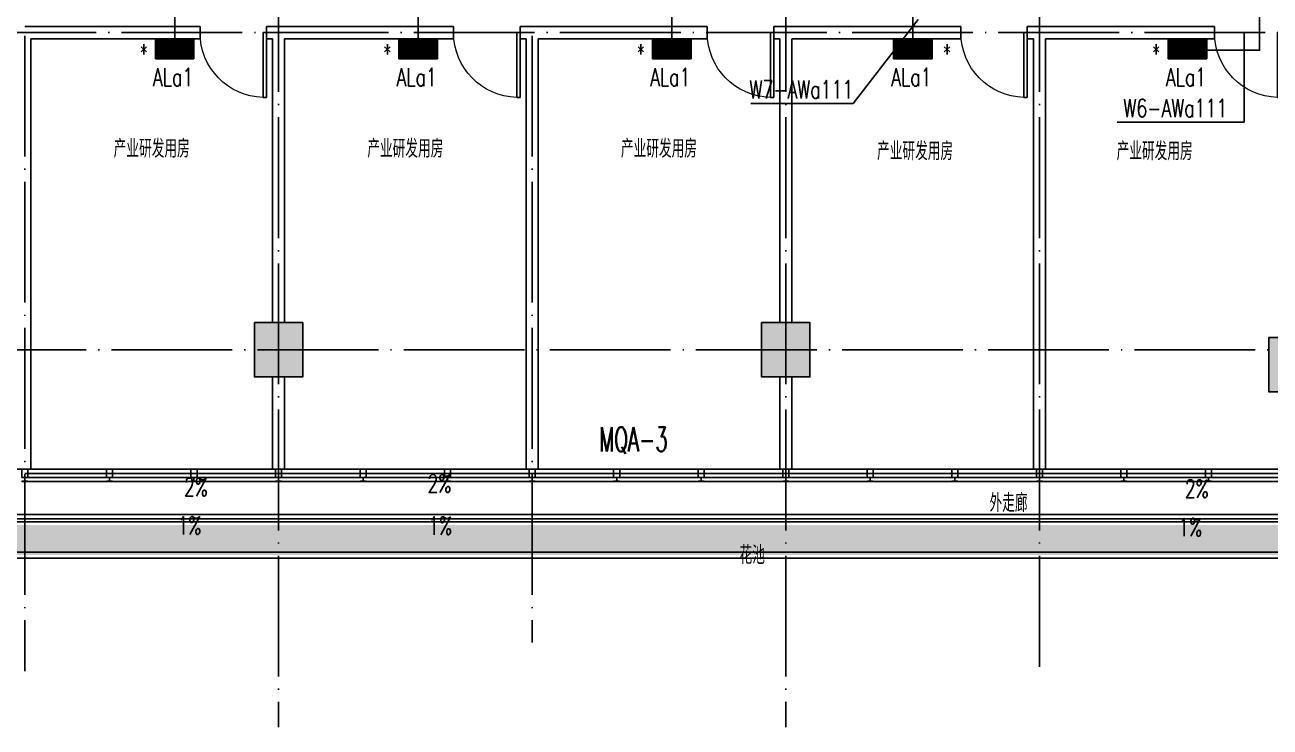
# Model space of a CAD drawing. Extents: x 1980812 to 2226895, y -554123 to 281606.
# Drawn here: x 2015767 to 2036387, y 96839 to 108465 of the extents above; entities that cross this region are included whole.
import ezdxf
from ezdxf.enums import TextEntityAlignment as Align

# ---------------------------------------------------------------- set-up
doc = ezdxf.new("R2010")
doc.units = 0
doc.header["$LTSCALE"] = 1000
doc.header["$MEASUREMENT"] = 0
doc.linetypes.add('DOTE', pattern=[2.42, 2, -0.2, 0.02, -0.2])
for name, color, linetype in [('$TD_AUDIT_GENERATED_(158)', 8, 'Continuous'), ('$TD_AUDIT_GENERATED_(1F3)', 7, 'Continuous'), ('$TD_AUDIT_GENERATED_(210)', 8, 'Continuous'), ('$TD_AUDIT_GENERATED_(24E)', 8, 'Continuous'), ('$TD_AUDIT_GENERATED_(2762)', 8, 'Continuous'), ('$TD_AUDIT_GENERATED_(276D)', 8, 'Continuous'), ('$TD_AUDIT_GENERATED_(2A51)', 8, 'Continuous'), ('1', 1, 'Continuous'), ('A-FLOR-LAND', 8, 'Continuous'), ('COLU', 8, 'Continuous'), ('COLU_HATCH', 8, 'Continuous'), ('CURTWALL', 8, 'Continuous'), ('DIM_SYMB', 8, 'Continuous'), ('dote', 8, 'DOTE'), ('DQ2', 2, 'Continuous'), ('DQ7', 7, 'Continuous'), ('PUB_TEXT', 8, 'Continuous'), ('WALL', 7, 'Continuous'), ('WINDOW', 8, 'Continuous')]:
    doc.layers.add(name, color=color, linetype=linetype)
doc.styles.add('_TCH_DIM', font='SIMPLEX', dxfattribs={"bigfont": 'GBCBIG'})
doc.styles.add('D8', font='txtw.shx', dxfattribs={"width": 0.7, "bigfont": 'hztxtw.shx'})
doc.styles.add('HZTXTW', font='txtw.shx', dxfattribs={"width": 0.6, "bigfont": 'hztxtw.shx'})

# ---------------------------------------------------------------- blocks, each defined once
blk = doc.blocks.new('$TD_AUDIT_GENERATED_(9F)')
at = {"layer": 'dote'}
for p, q in [((23300, 30469), (23300, -6248)), ((31700, 30469), (31700, -6248)), ((35900, 30469), (35900, -5250)), ((19100, 5200), (19100, -5320)), ((27500, 5200), (27500, -4850)), ((56413, 0), (-8454, 0)), ((56413, -2850), (-8454, -2850))]:
    blk.add_line(p, q, dxfattribs=at)
blk = doc.blocks.new('$DorLib2D$00000001')
for p, q in [((0.45, 0.975), (0.5, 0.975)), ((0.45, 0), (0.45, 0.975)), ((0.5, 0), (0.5, 0.975)), ((0.5, 0), (0.45, 0))]:
    blk.add_line(p, q)
at = {"lineweight": 13}
blk.add_arc((0.475, 0), 0.975, 91.4693, 180, dxfattribs=at)
blk = doc.blocks.new('A$C5CD355C1')
at = {"layer": 'A-FLOR-LAND'}
h = blk.add_hatch(dxfattribs=at)
h.set_pattern_fill('GRASS', color=256, scale=50)
h.set_pattern_definition([(90, (-3008715.91, 301493.59), (-99.7795475, 99.7795475), [26.458066, -173.101015]), (45, (-3008715.91, 301493.6), (-99.7796155, 99.7796155), [26.458066, -114.651615]), (135, (-3008715.91, 301493.6), (-99.7796155, -99.7796155), [26.458066, -114.651615])])
h.paths.add_polyline_path([(-2800, 2700), (48900, 2700), (48900, -26200), (-2800, -26200)], flags=16)
h.paths.add_polyline_path([(-3300, 3200), (49400, 3200), (49400, -26700), (-3300, -26700)])
at = {"layer": '$TD_AUDIT_GENERATED_(158)'}
for p, q in [((49500, -26750), (-3400, -26750)), ((49400, -26650), (-3300, -26650))]:
    blk.add_line(p, q, dxfattribs=at)
at = {"layer": '$TD_AUDIT_GENERATED_(24E)'}
for p, q in [((48900, -26150), (-2800, -26150)), ((48850, -26100), (-2750, -26100)), ((48780, -26030), (-2680, -26030))]:
    blk.add_line(p, q, dxfattribs=at)
at = {"layer": 'CURTWALL'}
for p, q in [((19100, -25280), (14550, -25280)), ((23300, -25280), (19100, -25280)), ((23300, -25347), (19100, -25347)), ((27500, -25280), (23300, -25280)), ((27500, -25347), (23300, -25347)), ((31700, -25280), (27500, -25280)), ((31700, -25347), (27500, -25347)), ((35900, -25280), (31700, -25280)), ((35900, -25347), (31700, -25347)), ((40100, -25280), (35900, -25280)), ((40100, -25347), (35900, -25347)), ((23300, -25413), (19100, -25413)), ((23300, -25480), (19100, -25480)), ((27500, -25413), (23300, -25413)), ((27500, -25480), (23300, -25480)), ((31700, -25413), (27500, -25413)), ((31700, -25480), (27500, -25480)), ((35900, -25413), (31700, -25413)), ((35900, -25480), (31700, -25480)), ((40100, -25413), (35900, -25413)), ((40100, -25480), (35900, -25480))]:
    blk.add_line(p, q, dxfattribs=at)
at = {"layer": 'dote'}
blk.add_line((6180, -18050), (54625, -18050), dxfattribs=at)
at = {"layer": 'WALL'}
for p, q in [((22000, -17950), (19100, -17950)), ((22000, -18150), (22000, -17950)), ((23300, -17950), (23100, -17950)), ((23100, -17950), (23100, -18150)), ((26200, -17950), (23300, -17950)), ((26200, -18150), (26200, -17950)), ((27500, -17950), (27300, -17950)), ((27300, -17950), (27300, -18150)), ((30400, -17950), (27500, -17950)), ((30400, -18150), (30400, -17950)), ((31700, -17950), (31500, -17950)), ((31500, -17950), (31500, -18150)), ((34600, -17950), (31700, -17950)), ((34600, -18150), (34600, -17950)), ((35900, -17950), (35700, -17950)), ((35700, -17950), (35700, -18150)), ((38800, -17950), (35900, -17950)), ((38800, -18150), (38800, -17950)), ((19200, -18150), (19200, -25280)), ((19200, -18150), (22000, -18150)), ((23100, -18150), (23200, -18150)), ((23200, -18150), (23200, -22850)), ((23400, -18150), (23400, -22850)), ((23400, -18150), (26200, -18150)), ((27300, -18150), (27400, -18150)), ((27400, -18150), (27400, -25280)), ((27600, -18150), (27600, -25280)), ((27600, -18150), (30400, -18150)), ((31500, -18150), (31600, -18150)), ((31600, -18150), (31600, -22850)), ((31800, -18150), (31800, -22850)), ((31800, -18150), (34600, -18150)), ((35700, -18150), (35800, -18150)), ((35800, -18150), (35800, -25280)), ((36000, -18150), (38800, -18150)), ((36000, -18150), (36000, -25280)), ((23400, -22850), (23200, -22850)), ((31800, -22850), (31600, -22850)), ((23200, -23750), (23200, -25280)), ((23400, -23750), (23200, -23750)), ((23400, -23750), (23400, -25280)), ((31600, -23750), (31600, -25280)), ((31800, -23750), (31600, -23750)), ((31800, -23750), (31800, -25280))]:
    blk.add_line(p, q, dxfattribs=at)
at = {"layer": 'WINDOW', "xscale": -1100, "yscale": 1100, "zscale": -1100, "rotation": 180}
for p in [(22550, -18050), (26750, -18050), (30950, -18050), (35150, -18050), (39350, -18050)]:
    blk.add_blockref('$DorLib2D$00000001', p, dxfattribs=at)
blk = doc.blocks.new('A$C312424F2')
at = {"layer": '$TD_AUDIT_GENERATED_(1F3)', "style": 'D8', "width": 0.7}
for p in [(21200, -20019), (25400, -20019), (29600, -20019), (33842, -20061), (37809, -20061)]:
    blk.add_text('\\M+5B2FA\\M+5D2B5\\M+5D1D0\\M+5B7A2\\M+5D3C3\\M+5B7BF', height=300, rotation=0.0006, dxfattribs=at).set_placement(p, align=Align.MIDDLE_CENTER)
blk = doc.blocks.new('$TD_AUDIT_GENERATED_(2768)')
at = {"layer": '$TD_AUDIT_GENERATED_(276D)'}
blk.add_line((115028288, 22648046), (115028222, 22648046), dxfattribs=at)
for points in [[(115028222, 22648096), (115028225, 22648096), (115028225, 22647996), (115028222, 22647996)], [(115028288, 22648096), (115028422, 22648096), (115028422, 22647996), (115028288, 22647996)]]:
    blk.add_lwpolyline(points, close=True, dxfattribs=at)
blk = doc.blocks.new('$TD_AUDIT_GENERATED_(2763)')
at = {"layer": 'WINDOW', "rotation": 90}
for p in [(22667146, -115053702), (22668546, -115053702), (22669946, -115053702), (22671346, -115053702), (22672746, -115053702), (22674146, -115053702), (22675546, -115053702), (22676946, -115053702), (22678346, -115053702), (22679746, -115053702), (22681146, -115053702), (22682546, -115053702), (22683946, -115053702), (22685346, -115053702), (22686746, -115053702)]:
    blk.add_blockref('$TD_AUDIT_GENERATED_(2768)', p, dxfattribs=at)
blk = doc.blocks.new('$TD_AUDIT_GENERATED_(3B77)')
at = {"layer": 'COLU_HATCH'}
h = blk.add_hatch(color=256, dxfattribs=at)
h.dxf.hatch_style = 1
h.paths.add_polyline_path([(22900, 450), (23700, 450), (23700, -450), (22900, -450)])
h = blk.add_hatch(color=256, dxfattribs=at)
h.dxf.hatch_style = 1
h.paths.add_polyline_path([(31300, 450), (32100, 450), (32100, -450), (31300, -450)])
h = blk.add_hatch(color=256, dxfattribs=at)
h.dxf.hatch_style = 1
h.paths.add_polyline_path([(39700, 200), (40500, 200), (40500, -700), (39700, -700)])
at = {"layer": 'COLU'}
for points in [[(22900, 450), (23700, 450), (23700, -450), (22900, -450)], [(31300, 450), (32100, 450), (32100, -450), (31300, -450)], [(39700, 200), (40500, 200), (40500, -700), (39700, -700)]]:
    blk.add_lwpolyline(points, close=True, dxfattribs=at)
blk = doc.blocks.new('*X245')
at = {"color": 0}
for p, q in [((8700, 8370), (9500, 8370)), ((8700, 8340), (9500, 8340)), ((8700, 8310), (9500, 8310)), ((8700, 8280), (9500, 8280)), ((8700, 8250), (9500, 8250)), ((8700, 8220), (9500, 8220)), ((8700, 8190), (9500, 8190)), ((8700, 8160), (9500, 8160)), ((8700, 8130), (9500, 8130)), ((8700, 8100), (9500, 8100)), ((8700, 8070), (9500, 8070)), ((8700, 8040), (9500, 8040)), ((8700, 8010), (9500, 8010))]:
    blk.add_line(p, q, dxfattribs=at)
blk = doc.blocks.new('XM')
at = {"layer": '1'}
for p, q in [((320, 168), (-320, 168)), ((-320, 168), (-320, -152)), ((320, -152), (320, 168)), ((-320, -152), (320, -152))]:
    blk.add_line(p, q, dxfattribs=at)
at = {"layer": '1', "xscale": 0.8, "yscale": 0.8, "zscale": 0.8}
blk.add_blockref('*X245', (-7280, -6552), dxfattribs=at)

msp = doc.modelspace()

# ---------------------------------------------------------------- linework, layer by layer
at = {"layer": 'DIM_SYMB'}
for points in [[(2017848.2, 100595.7, 0, 0, 0), (2019169.4, 100495.7, 80, 0, 0), (2019468.5, 100473, 0, 0, 0)], [(2023368, 100664.8, 0, 0, 0), (2021996.7, 100544.1, 80, 0, 0), (2021697.9, 100517.8, 0, 0, 0)], [(2034423.2, 100567.3, 0, 0, 0), (2035744.4, 100467.3, 80, 0, 0), (2036043.5, 100444.6, 0, 0, 0)], [(2017719.5, 99889.2, 0, 0, 0), (2019020.5, 99889.2, 80, 0, 0), (2019320.5, 99889.2, 0, 0, 0)], [(2023358.6, 99884.8, 0, 0, 0), (2022057.6, 99884.8, 80, 0, 0), (2021757.6, 99884.8, 0, 0, 0)], [(2034294.5, 99860.8, 0, 0, 0), (2035595.5, 99860.8, 80, 0, 0), (2035895.5, 99860.8, 0, 0, 0)]]:
    msp.add_lwpolyline(points, format="xyseb", dxfattribs=at)
at = {"layer": 'DQ2'}
for p, q in [((2018246.8, 108222), (2018246.8, 109748.6)), ((2022281.1, 108222), (2022281.1, 109774.5)), ((2026479, 108222), (2026479, 109774.5)), ((2030472.2, 108222), (2030472.2, 109774.5))]:
    msp.add_line(p, q, dxfattribs=at)
msp.add_lwpolyline([(2035341.1, 108046), (2036213, 108046), (2036213, 109757.7)], dxfattribs=at)
at = {"layer": 'DQ7'}
for p, q in [((2029481.9, 107164.1), (2030558, 108556.1)), ((2035960, 106854.3), (2035960, 108337.2)), ((2027789.1, 107164.1), (2029481.9, 107164.1)), ((2033853.3, 106854.3), (2035960, 106854.3))]:
    msp.add_line(p, q, dxfattribs=at)

# ---------------------------------------------------------------- block references
at = {"layer": '$TD_AUDIT_GENERATED_(1F3)'}
msp.add_blockref('A$C312424F2', (1996666.5, 126436.3), dxfattribs=at)
at = {"layer": '$TD_AUDIT_GENERATED_(210)'}
msp.add_blockref('A$C5CD355C1', (1996666.5, 126387.2), dxfattribs=at)
at = {"layer": '$TD_AUDIT_GENERATED_(2762)'}
msp.add_blockref('$TD_AUDIT_GENERATED_(2763)', (1996666.5, 126387.2), dxfattribs=at)
at = {"layer": 'COLU'}
msp.add_blockref('$TD_AUDIT_GENERATED_(3B77)', (1996666.5, 103087.2), dxfattribs=at)
at = {"layer": 'DQ2', "xscale": -1, "rotation": 180}
for p in [(2018246.8, 108070), (2022281.1, 108070), (2026479, 108070), (2030472.2, 108070), (2035021.1, 108070)]:
    msp.add_blockref('XM', p, dxfattribs=at)
at = {"layer": 'WALL'}
msp.add_blockref('$TD_AUDIT_GENERATED_(9F)', (1996666.5, 103087.2), dxfattribs=at)

# ---------------------------------------------------------------- texts
at = {"layer": '$TD_AUDIT_GENERATED_(1F3)', "style": 'D8', "width": 0.7}
for s, p in [('\\M+5CDE2\\M+5D7DF\\M+5C0C8', (2032056.8, 100550.1)), ('\\M+5BBA8\\M+5B3D8', (2027810.5, 99687.2))]:
    msp.add_text(s, height=300, rotation=0.00057, dxfattribs=at).set_placement(p, align=Align.MIDDLE_CENTER)
at = {"layer": '$TD_AUDIT_GENERATED_(2A51)', "style": 'HZTXTW', "width": 0.6}
msp.add_text('MQA-3', height=400, rotation=0.00057, dxfattribs=at).set_placement((2025845.8, 101602.6), align=Align.MIDDLE_CENTER)
at = {"layer": 'DQ7', "style": 'D8', "width": 0.7}
for s, p in [('*', (2017734.4, 107996.8)), ('*', (2021768.8, 107996.8)), ('*', (2025966.6, 107996.8)), ('*', (2031036.9, 107996.8)), ('*', (2034502, 107996.8)), ('ALa1', (2018221.2, 107600.7)), ('ALa1', (2022255.6, 107600.7)), ('ALa1', (2026453.4, 107600.7)), ('ALa1', (2030446.7, 107600.7)), ('ALa1', (2034995.5, 107600.7)), ('W7-AWa111', (2028624.9, 107397.6)), ('W6-AWa111', (2034817.9, 107087.8))]:
    msp.add_text(s, height=300, dxfattribs=at).set_placement(p, align=Align.MIDDLE)
at = {"layer": 'PUB_TEXT', "style": '_TCH_DIM', "width": 0.705882}
for s, p in [('2%', (2018400.3, 100664.2)), ('2%', (2022433.3, 100721.9)), ('2%', (2034975.3, 100635.8)), ('1%', (2018292.5, 100027.4)), ('1%', (2022445.6, 100023.1)), ('1%', (2034867.5, 99999))]:
    msp.add_text(s, height=297.5, dxfattribs=at).set_placement(p)

doc.saveas('drawing.dxf')
